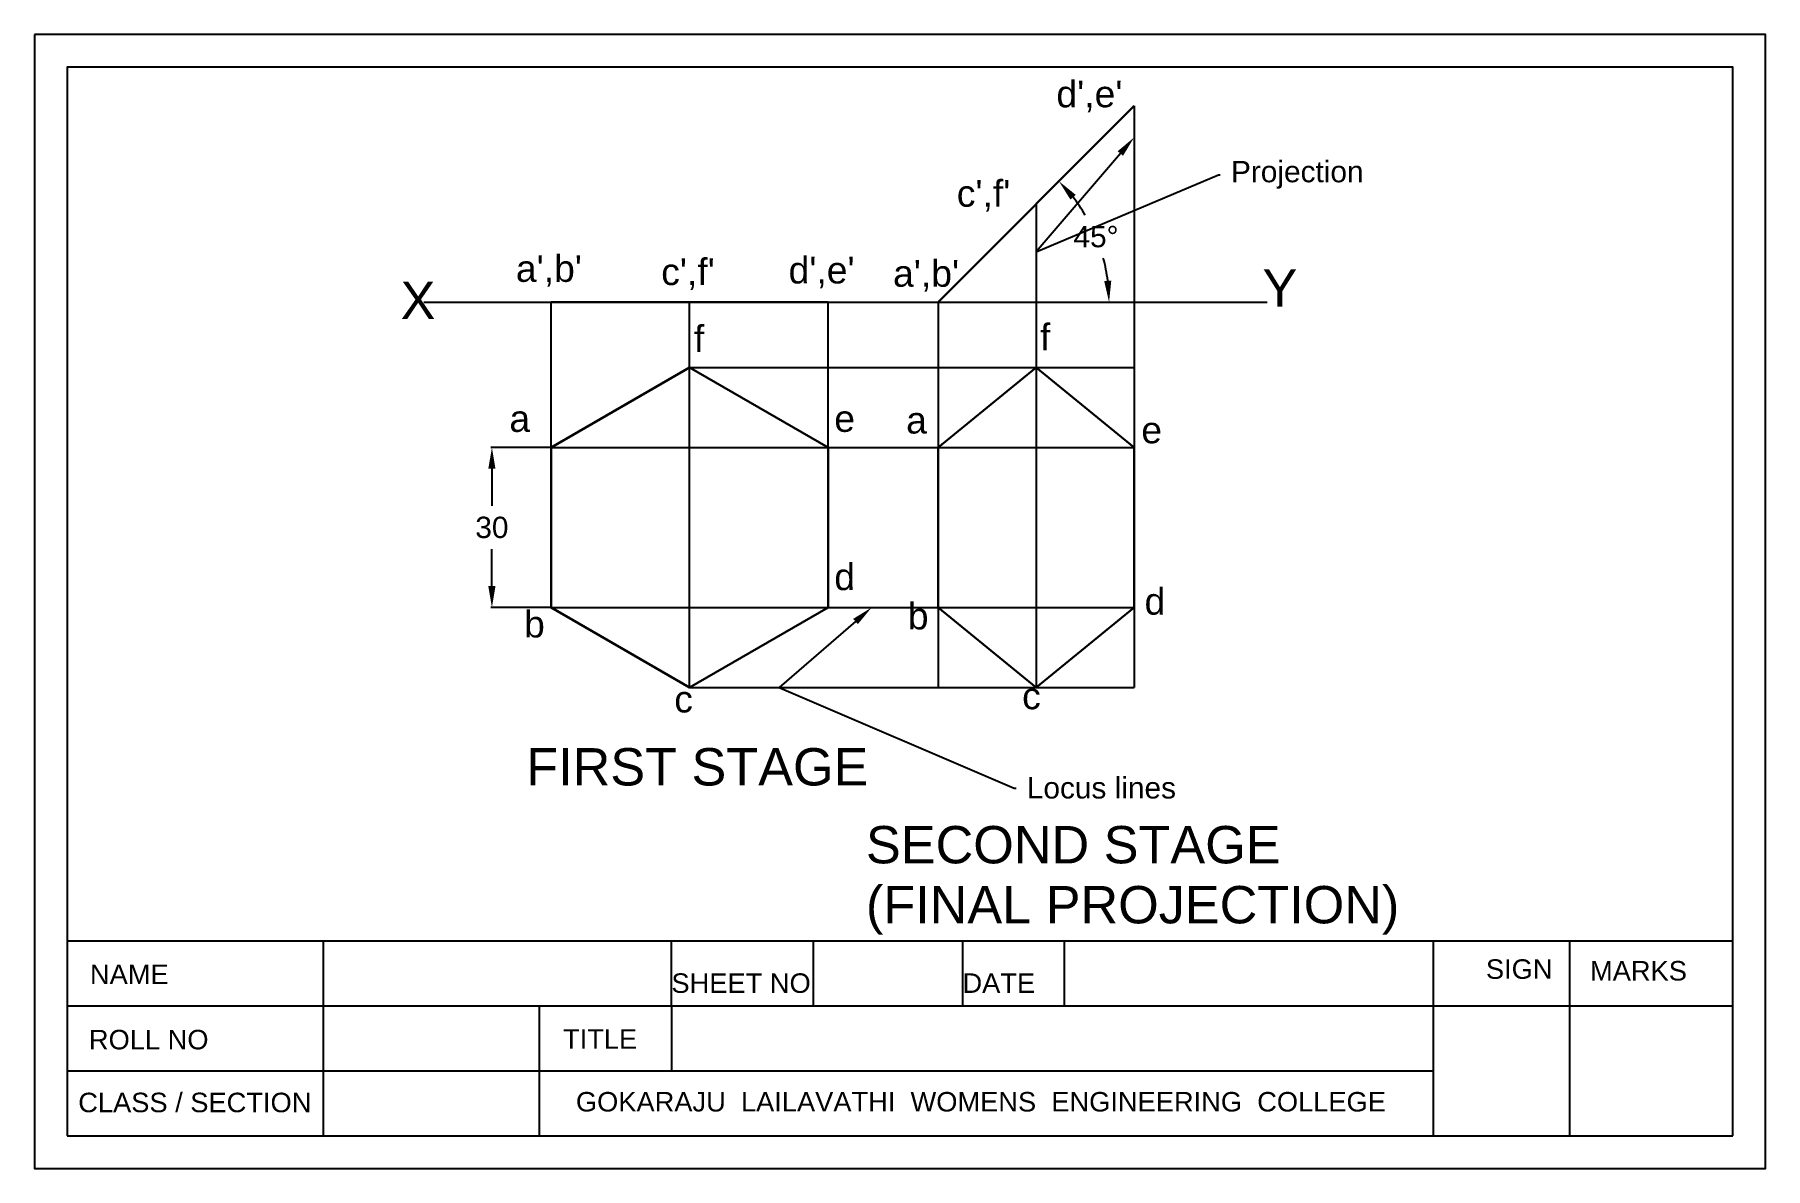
# Model space of a CAD drawing. Header units: millimetres. Extents: x 0 to 266, y 0 to 174.
import ezdxf
from ezdxf import colors
from ezdxf.entities.mleader import LeaderData, LeaderLine
from ezdxf.math import Vec2, Vec3

# ---------------------------------------------------------------- set-up
doc = ezdxf.new("R2010")
doc.units = ezdxf.units.MM
doc.header["$MEASUREMENT"] = 0
doc.header["$PDMODE"] = 35
doc.styles.get("Standard").update_dxf_attribs({"font": 'arial.ttf'})
doc.dimstyles.get("Standard").update_dxf_attribs({"dimtxt": 4, "dimasz": 4, "dimexe": 0.18, "dimexo": 0.0625, "dimgap": 2, "dimtad": 0, "dimtih": 1, "dimtoh": 1, "dimdec": 0, "dimzin": 0, "dimdsep": 46, "dimtxsty": 'Standard', "dimcen": 0.09, "dimadec": 0, "dimazin": 0, "dimtfac": 1, "dimtdec": 0, "dimtofl": 0, "dimtmove": 0, "dimatfit": 3, "dimfxl": 1, "dimtolj": 1, "dimtzin": 0, "dimarcsym": 0})

# ---------------------------------------------------------------- blocks, each defined once
blk = doc.blocks.new('*D3')
at = {"color": 0, "lineweight": -2, "transparency": 16777216}
for start, end in [(30.5663, 37.8456), (7.1544, 14.8822)]:
    blk.add_arc((138.94, 133.25), 26.31, start, end, dxfattribs=at)
at = {"color": 0, "transparency": 16777216}
for points in [[(159.3, 149.03), (160.12, 149.75), (157.54, 151.85)], [(165.59, 136.56), (164.5, 136.49), (165.25, 133.25)]]:
    blk.add_solid(points, dxfattribs=at)
at = {"layer": 'Defpoints', "color": 0, "transparency": 16777216}
for p in [(169.12, 163.42), (164.35, 140.06), (59.87, 133.25), (138.94, 133.25), (189.58, 133.25)]:
    blk.add_point(p, dxfattribs=at)
at = {"color": 0, "transparency": 16777216, "insert": (163.24, 143.31), "char_height": 3.283, "attachment_point": 5}
blk.add_mtext('\\A1;45°', dxfattribs=at)
blk = doc.blocks.new('*D4')
at = {"color": 0, "lineweight": -2, "transparency": 16777216}
for p, q in [((79.37, 110.89), (70.18, 110.89)), ((70.33, 107.61), (70.33, 101.9)), ((70.33, 89.56), (70.33, 95.26)), ((79.37, 86.27), (70.18, 86.27))]:
    blk.add_line(p, q, dxfattribs=at)
at = {"color": 0, "transparency": 16777216}
for points in [[(69.78, 107.61), (70.88, 107.61), (70.33, 110.89)], [(69.78, 89.56), (70.88, 89.56), (70.33, 86.27)]]:
    blk.add_solid(points, dxfattribs=at)
at = {"layer": 'Defpoints', "color": 0, "transparency": 16777216}
for p in [(79.42, 110.89), (70.33, 86.27), (79.42, 86.27)]:
    blk.add_point(p, dxfattribs=at)
at = {"color": 0, "transparency": 16777216, "insert": (70.33, 98.58), "char_height": 3.283, "attachment_point": 5}
blk.add_mtext('\\A1;30', dxfattribs=at)
blk = doc.blocks.new('GOKARAJU3')
for p, q in [((5, 169.4), (5, 5)), ((261.19, 169.4), (5, 169.4)), ((261.19, 5), (261.19, 169.4)), ((5, 35), (261.19, 35)), ((44.39, 35), (44.39, 5)), ((97.94, 25), (97.94, 35)), ((119.76, 35), (119.76, 25)), ((142.7, 35), (142.7, 25)), ((158.32, 35), (158.32, 25)), ((215.08, 35), (215.08, 5)), ((236.07, 35), (236.07, 5)), ((5, 25), (261.19, 25)), ((77.59, 25), (77.59, 5)), ((97.94, 25), (97.94, 15)), ((5, 15), (215.08, 15)), ((5, 5), (261.19, 5))]:
    blk.add_line(p, q)
blk.add_lwpolyline([(0, 174.4), (0, 0), (266.19, 0), (266.19, 174.4)], close=True)
at = {"char_height": 3}
for s, width, insert, attachment_point in [('SIGN', 10.7612, (223.21, 32.16), 1), ('MARKS', 16.273, (239.22, 31.9), 1), ('NAME', 15.9424, (8.51, 31.36), 1), ('SHEET NO', 21.0026, (97.94, 30), 1), ('DATE', 14.9315, (142.7, 30), 1), ('ROLL NO', 20.6744, (8.35, 21.31), 1), ('TITLE', 14.1732, (81.27, 21.41), 1), ('CLASS / SECTION', 35.77, (6.71, 11.64), 1), ('GOKARAJU  LAILAVATHI  WOMENS  ENGINEERING  COLLEGE', 147.5066, (145.54, 10.23), 5)]:
    blk.add_mtext_dynamic_manual_height_columns(s, width=width, gutter_width=15, heights=[0], dxfattribs=dict(at, insert=insert, attachment_point=attachment_point))

msp = doc.modelspace()

# ---------------------------------------------------------------- linework, layer by layer
at = {"lineweight": 30}
for p, q in [((138.94, 133.25), (169.12, 163.42)), ((79.42, 133.25), (122.06, 133.25))]:
    msp.add_line(p, q, dxfattribs=at)
for p, q in [((169.12, 163.42), (169.12, 73.96)), ((154.03, 148.34), (154.03, 73.96)), ((59.87, 133.25), (189.58, 133.25)), ((79.42, 110.89), (79.42, 133.25)), ((100.74, 123.2), (100.74, 133.25)), ((122.06, 110.89), (122.06, 133.25)), ((138.94, 133.25), (138.94, 73.96)), ((100.74, 123.2), (169.12, 123.2)), ((100.74, 73.96), (100.74, 123.2)), ((79.42, 110.89), (169.12, 110.89)), ((79.42, 86.27), (169.12, 86.27)), ((100.74, 73.96), (169.12, 73.96))]:
    msp.add_line(p, q)
at = {"linetype": 'Continuous'}
msp.add_lwpolyline([(5, 35), (261.19, 35), (261.19, 169.4), (5, 169.4)], close=True, dxfattribs=at)
at = {"lineweight": 30}
msp.add_lwpolyline([(122.06, 86.27), (122.06, 110.89), (100.74, 123.2), (79.42, 110.89), (79.42, 86.27), (100.74, 73.96)], close=True, dxfattribs=at)
msp.add_lwpolyline([(138.94, 110.89), (154.03, 123.2), (169.12, 110.89), (169.12, 86.27), (154.03, 73.96), (138.94, 86.27), (138.94, 110.89)], dxfattribs=at)

# ---------------------------------------------------------------- block references
msp.add_blockref('GOKARAJU3', (0, 0))

# ---------------------------------------------------------------- texts
for s, height, p in [("d',e'", 4.103, (157.15, 163.22)), ("c',f'", 4.103, (141.83, 147.92)), ("a',b'", 4.103, (74.02, 136.37)), ("c',f'", 4.103, (96.37, 135.87)), ("d',e'", 4.103, (115.96, 136.12)), ("a',b'", 4.103, (132.03, 135.62)), ('X', 5.74, (56.29, 130.65)), ('Y', 5.74, (188.85, 132.55)), ('f', 4.1, (101.4, 125.58)), ('f', 4.1, (154.64, 125.83)), ('a', 4.1, (73.02, 113.29)), ('e', 4.1, (122.99, 113.29)), ('a', 4.1, (134.04, 113.04)), ('e', 4.1, (170.21, 111.53)), ('d', 4.1, (122.99, 88.95)), ('d', 4.1, (170.71, 85.18)), ('b', 4.1, (75.28, 81.67)), ('b', 4.1, (134.3, 82.92)), ('c', 4.1, (98.38, 70.13)), ('c', 4.1, (151.88, 70.63)), ('FIRST STAGE', 5.7448, (75.62, 58.9)), ('SECOND STAGE', 5.7448, (127.86, 46.92)), ('(FINAL PROJECTION)', 5.7448, (127.86, 37.69))]:
    msp.add_text(s, height=height).set_placement(p)

# ---------------------------------------------------------------- dimensions: what is measured, and where the dimension line sits
dim = msp.add_angular_dim_2l(base=(164.35, 140.06), line1=((59.87, 133.25), (189.58, 133.25)), line2=((138.94, 133.25), (169.12, 163.42)), dimstyle='Standard', override={"dimscale": 0.82069, "dimlfac": 1.218486})
dim.commit()
dim.dimension.update_dxf_attribs({"geometry": '*D3', "text_midpoint": (163.24, 143.31)})
dim = msp.add_linear_dim(base=(70.33, 86.27), p1=(79.42, 110.89), p2=(79.42, 86.27), angle=90, dimstyle='Standard', override={"dimscale": 0.82069, "dimlfac": 1.218486})
dim.commit()
dim.dimension.update_dxf_attribs({"geometry": '*D4', "text_midpoint": (70.33, 98.58)})

# ---------------------------------------------------------------- leaders
ml = msp.add_multileader_mtext('Standard')
ml.set_content('Projection', color=256)
ml.set_leader_properties()
ml.build(insert=Vec2(0, 0))
ml.multileader.update_dxf_attribs({"text_right_attachment_type": 6, "dogleg_length": 0.36, "arrow_head_size": 3.28})
ctx = ml.context
ctx.base_point, ctx.char_height, ctx.arrow_head_size, ctx.landing_gap_size, ctx.plane_origin = Vec3(182.36, 152.84), 3.283, 3.28, 1.64, Vec3(169.12, 158.6)
ctx.right_attachment = 6
notes = []
notes.append((ctx, [(0, (1, 1, 0), (182.06, 152.84), (1, 0), 0.295, [(1, [(169.12, 158.6), (154.03, 141.01)], 0, [])])]))
ctx.mtext.insert, ctx.mtext.flow_direction = Vec3(184, 154.97), 5
ml = msp.add_multileader_mtext('Standard')
ml.set_content('Locus lines', color=256)
ml.set_leader_properties()
ml.build(insert=Vec2(0, 0))
ml.multileader.update_dxf_attribs({"text_right_attachment_type": 6, "dogleg_length": 0.36, "arrow_head_size": 3.28})
ctx = ml.context
ctx.base_point, ctx.char_height, ctx.arrow_head_size, ctx.landing_gap_size, ctx.plane_origin = Vec3(150.96, 58.51), 3.2828, 3.28, 1.64, Vec3(128.73, 86.27)
ctx.right_attachment = 6
notes.append((ctx, [(0, (1, 1, 0), (150.66, 58.51), (1, 0), 0.295, [(1, [(128.73, 86.27), (114.52, 73.96)], 0, [])])]))
ctx.mtext.insert, ctx.mtext.flow_direction = Vec3(152.6, 60.18), 5
for ctx, leaders in notes:
    for number, flags, end, landing, length, lines in leaders:
        leader = LeaderData()
        leader.index, (leader.has_last_leader_line, leader.has_dogleg_vector, leader.attachment_direction) = number, flags
        leader.last_leader_point, leader.dogleg_vector, leader.dogleg_length = Vec3(end), Vec3(landing), length
        for number, points, colour, breaks in lines:
            line = LeaderLine()
            line.index, line.vertices, line.color, line.breaks = number, Vec3.list(points), colors.encode_raw_color(colour), breaks
            leader.lines.append(line)
        ctx.leaders.append(leader)

doc.saveas('drawing.dxf')
